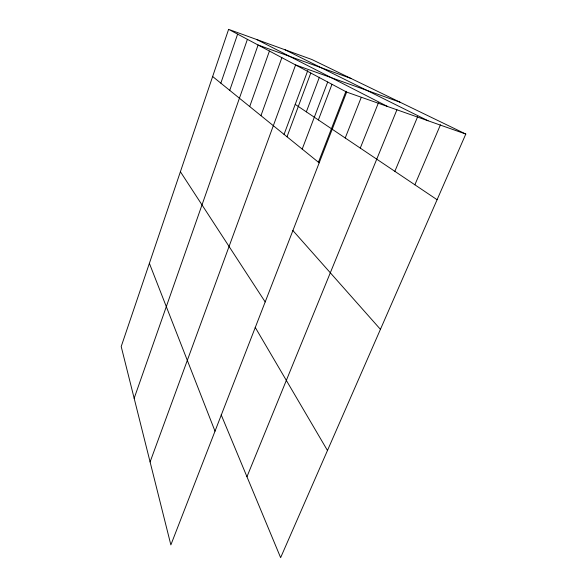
<?xml version="1.0" encoding="UTF-8"?>
<svg xmlns="http://www.w3.org/2000/svg" width="587" height="587" viewBox="0 0 587 587"><rect width="100%" height="100%" fill="white"/><g stroke="black" fill="none" stroke-linecap="round" stroke-linejoin="round"><path stroke-width="0.88" d="M228.614 29.35L121.201 346.55L170.861 544.912L346.653 92.086L228.614 29.35L311.888 59.514L465.799 134.056L280.63 557.65L221.167 414.767M220.837 83.156L237.618 34.134M229.737 90.361L247.406 39.336M134.159 398.302L258.089 45.016L350.938 78.431M249.702 106.548L269.433 51.047M260.951 115.661L281.877 57.658M150.089 461.954L295.591 64.944L400.026 102.204M284.049 134.438L307.801 70.521M287.006 136.778L310.78 73.023M306.341 111.853L319.401 77.161M302.202 149.091L327.693 82.011M318.374 119.939L331.978 84.323M318.367 162.408L345.985 91.212M345.229 137.989L361.203 97.471M360.271 148.1L378.446 102.776M246.958 476.747L396.944 109.74M394.86 171.338L417.614 116.776M414.87 184.788L440.455 124.804M346.653 92.086L465.799 134.056M285.143 49.829L428.077 120.768M256.835 39.571L387.603 106.511M295.217 104.383L437.095 199.719M212.641 76.515L319.181 162.848M292.81 230.456L380.435 329.344M180.4 171.727L265.185 301.931M255.184 327.311L327.473 450.493M149.384 263.336L215.011 431.188"/></g></svg>
